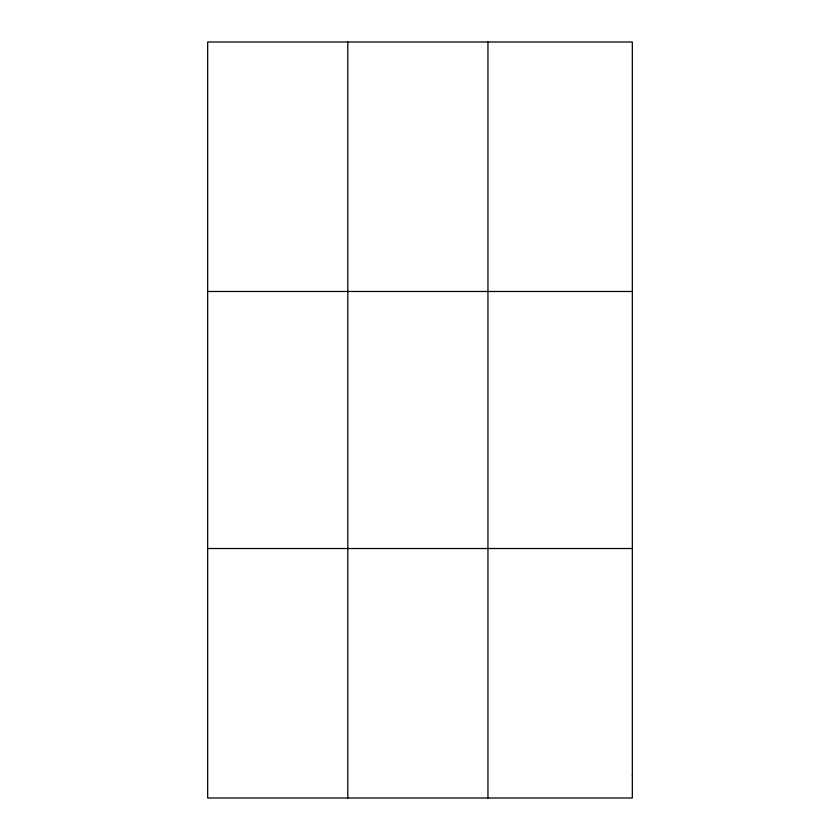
<?xml version="1.0" encoding="UTF-8"?>
<svg xmlns="http://www.w3.org/2000/svg" width="840" height="840" viewBox="0 0 840 840"><rect width="100%" height="100%" fill="white"/><g stroke="black" fill="none" stroke-linecap="round" stroke-linejoin="round"><path stroke-width="1.26" d="M347.812 798L347.812 42M487.945 798L487.945 42M207.669 291.48L632.331 291.48M207.669 548.52L632.331 548.52M632.331 775.32L632.331 798L207.669 798L207.669 42L632.331 42L632.331 775.32"/></g></svg>
